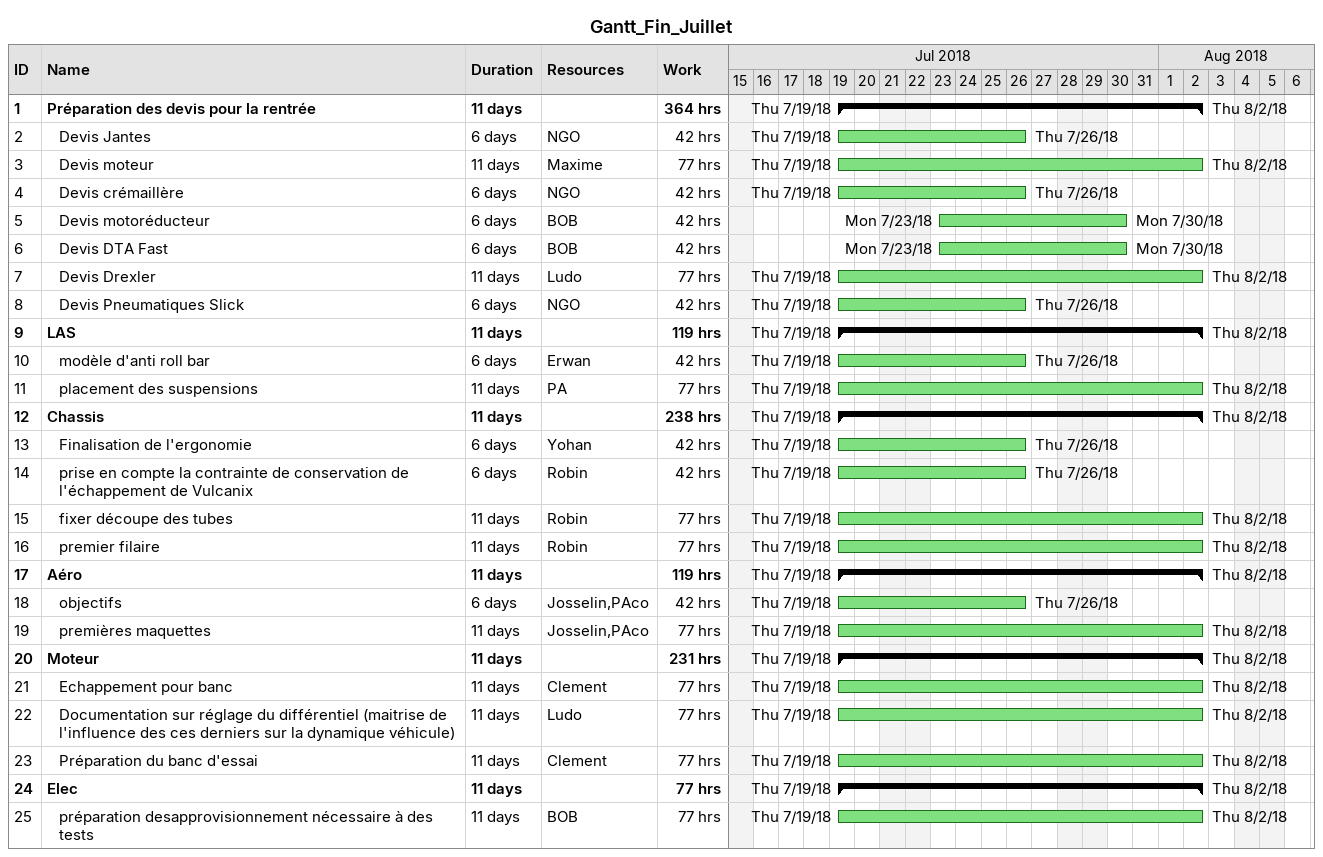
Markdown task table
Gantt_Fin_Juillet

| ID | Level | Task | Duration | Start | Finish | Resources | Work (h) |
|---|---|---|---|---|---|---|---|
| 1 | 1 | **Préparation des devis pour la rentrée** | 11d | 2018-07-19 | 2018-08-02 |  | 364 |
| 2 | 2 | Devis Jantes | 6d | 2018-07-19 | 2018-07-26 | NGO | 42 |
| 3 | 2 | Devis moteur | 11d | 2018-07-19 | 2018-08-02 | Maxime | 77 |
| 4 | 2 | Devis crémaillère | 6d | 2018-07-19 | 2018-07-26 | NGO | 42 |
| 5 | 2 | Devis motoréducteur | 6d | 2018-07-23 | 2018-07-30 | BOB | 42 |
| 6 | 2 | Devis DTA Fast | 6d | 2018-07-23 | 2018-07-30 | BOB | 42 |
| 7 | 2 | Devis Drexler | 11d | 2018-07-19 | 2018-08-02 | Ludo | 77 |
| 8 | 2 | Devis Pneumatiques Slick | 6d | 2018-07-19 | 2018-07-26 | NGO | 42 |
| 9 | 1 | **LAS** | 11d | 2018-07-19 | 2018-08-02 |  | 119 |
| 10 | 2 | modèle d'anti roll bar | 6d | 2018-07-19 | 2018-07-26 | Erwan | 42 |
| 11 | 2 | placement des suspensions | 11d | 2018-07-19 | 2018-08-02 | PA | 77 |
| 12 | 1 | **Chassis** | 11d | 2018-07-19 | 2018-08-02 |  | 238 |
| 13 | 2 | Finalisation de l'ergonomie | 6d | 2018-07-19 | 2018-07-26 | Yohan | 42 |
| 14 | 2 | prise en compte la contrainte de conservation de l'échappement de Vulcanix | 6d | 2018-07-19 | 2018-07-26 | Robin | 42 |
| 15 | 2 | fixer découpe des tubes | 11d | 2018-07-19 | 2018-08-02 | Robin | 77 |
| 16 | 2 | premier filaire | 11d | 2018-07-19 | 2018-08-02 | Robin | 77 |
| 17 | 1 | **Aéro** | 11d | 2018-07-19 | 2018-08-02 |  | 119 |
| 18 | 2 | objectifs | 6d | 2018-07-19 | 2018-07-26 | Josselin,PAco | 42 |
| 19 | 2 | premières maquettes | 11d | 2018-07-19 | 2018-08-02 | Josselin,PAco | 77 |
| 20 | 1 | **Moteur** | 11d | 2018-07-19 | 2018-08-02 |  | 231 |
| 21 | 2 | Echappement pour banc | 11d | 2018-07-19 | 2018-08-02 | Clement | 77 |
| 22 | 2 | Documentation sur réglage du différentiel (maitrise de l'influence des ces derniers sur la dynamique véhicule) | 11d | 2018-07-19 | 2018-08-02 | Ludo | 77 |
| 23 | 2 | Préparation du banc d'essai | 11d | 2018-07-19 | 2018-08-02 | Clement | 77 |
| 24 | 1 | **Elec** | 11d | 2018-07-19 | 2018-08-02 |  | 77 |
| 25 | 2 | préparation desapprovisionnement nécessaire à des tests | 11d | 2018-07-19 | 2018-08-02 | BOB | 77 |
